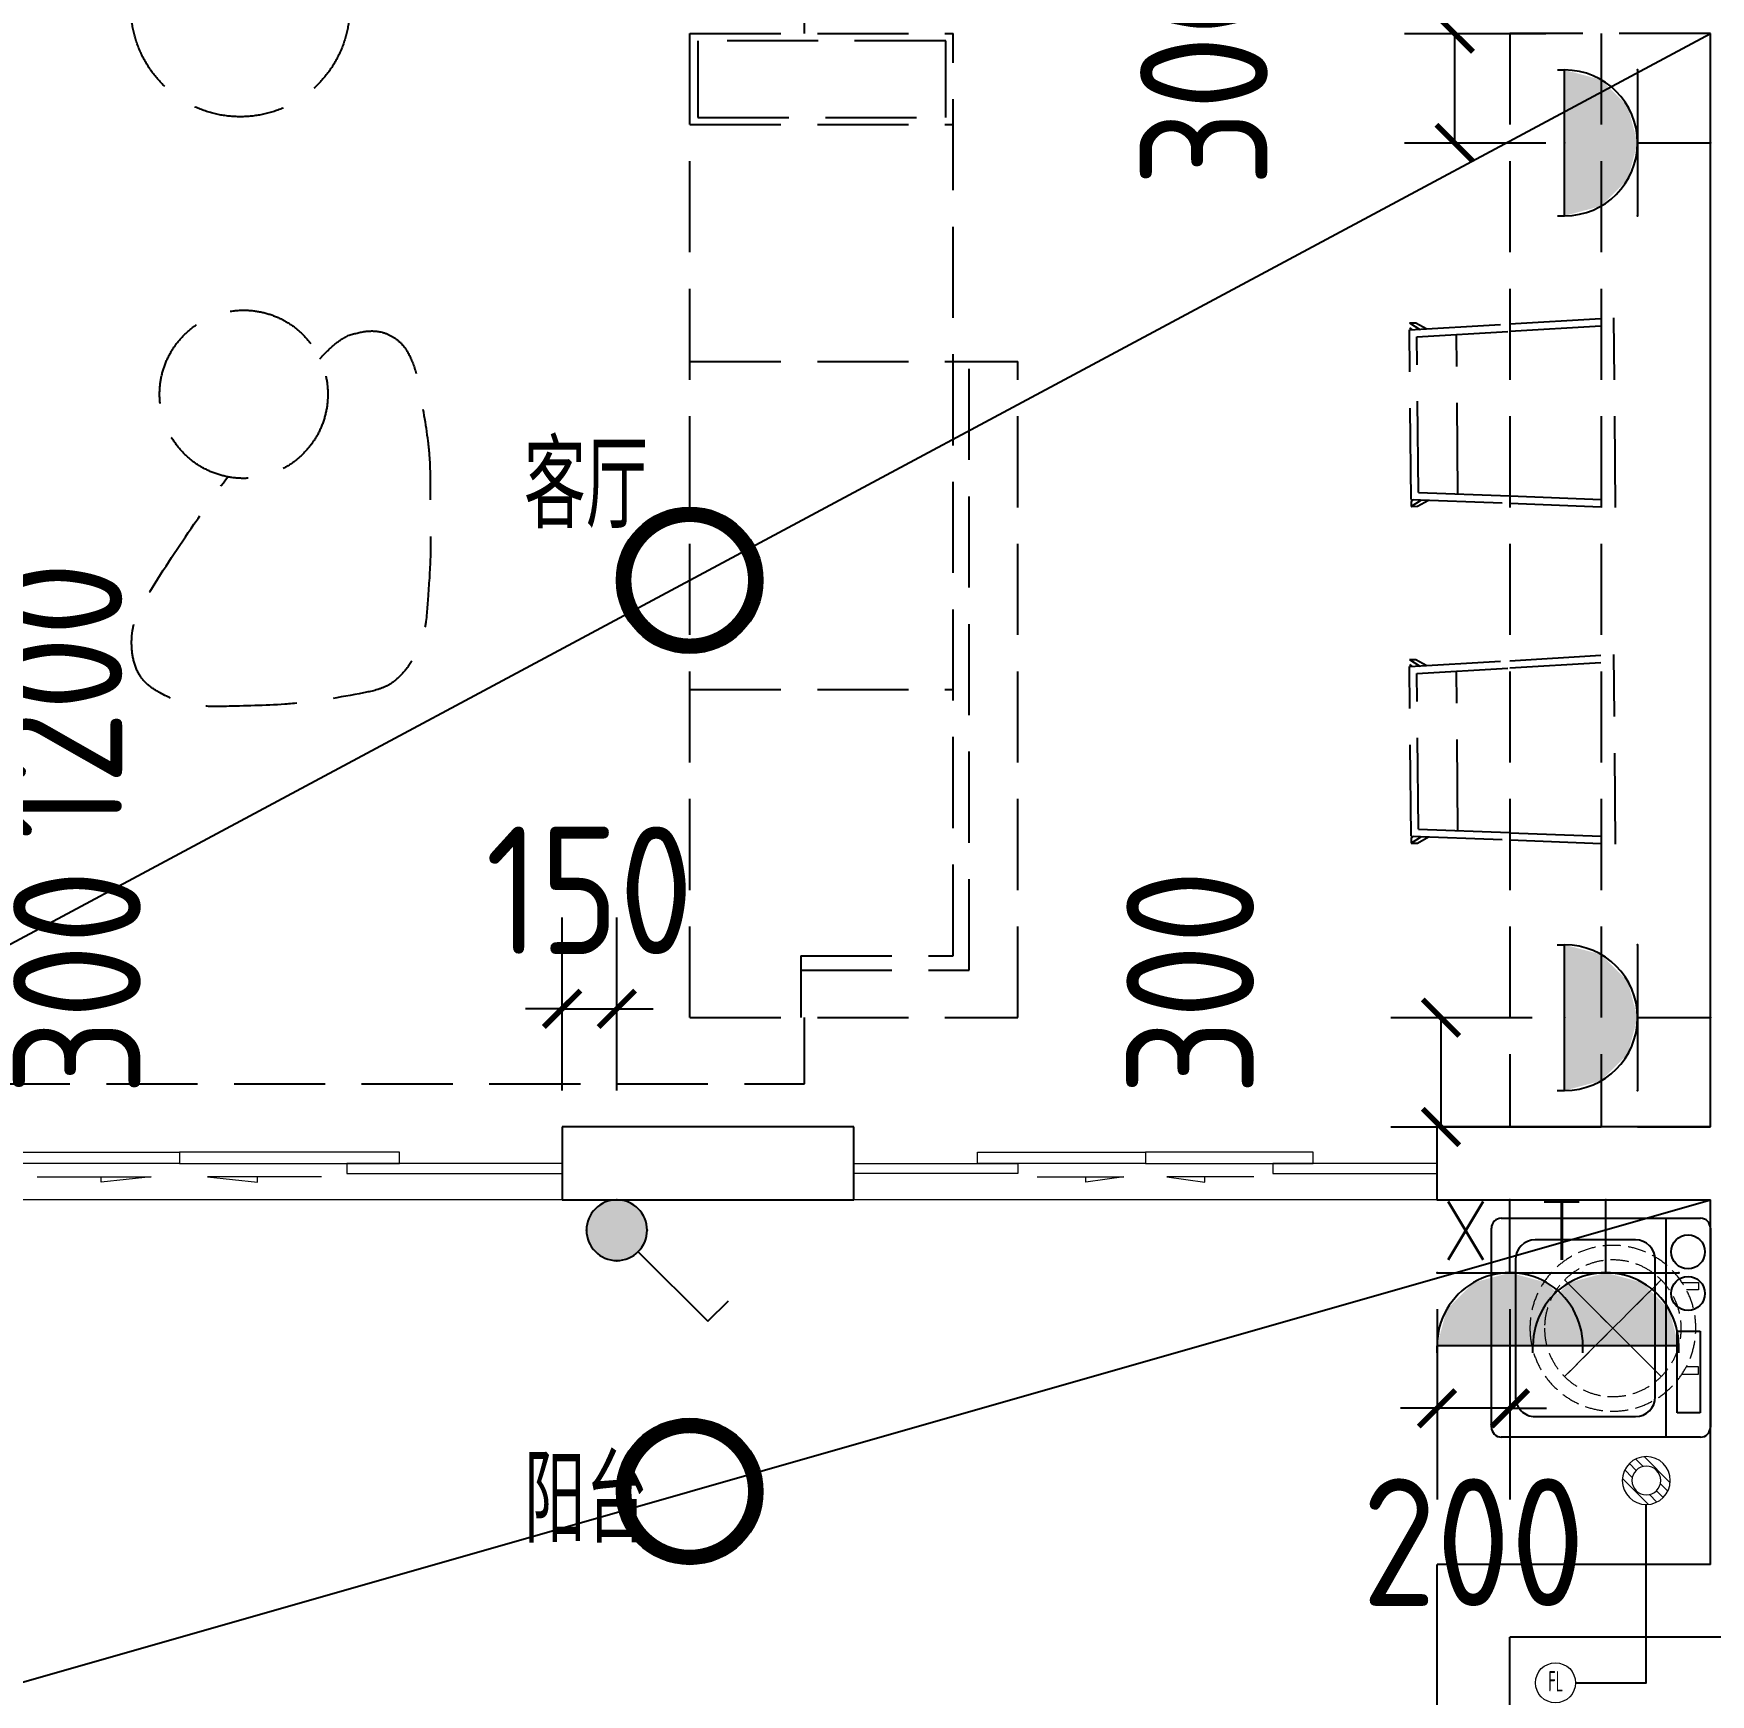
# Model space of a CAD drawing. Extents: x 3753737 to 4713801, y -857380 to 24339.
# Drawn here: x 4213713 to 4218313, y -708980 to -704423 of the extents above; entities that cross this region are included whole.
import ezdxf
from ezdxf.enums import TextEntityAlignment as Align

# ---------------------------------------------------------------- set-up
doc = ezdxf.new("R2010")
doc.units = 0
doc.header["$LTSCALE"] = 1000
doc.header["$MEASUREMENT"] = 0
doc.linetypes.add('$1$DASH', pattern=[0.35, 0.25, -0.1])
doc.linetypes.add('A户型$0$DASH', pattern=[0.35, 0.25, -0.1])
doc.layers.get('0').update_dxf_attribs({"linetype": 'CONTINUOUS'})
doc.layers.get('Defpoints').update_dxf_attribs({"linetype": 'CONTINUOUS'})
for name, color, linetype in [('!!电气', 1, 'CONTINUOUS'), ('5fur', 175, 'CONTINUOUS'), ('EQUIP-插座', 3, 'CONTINUOUS'), ('EQUIP-照明', 3, 'CONTINUOUS'), ('LVTRY', 252, 'CONTINUOUS'), ('TEL_TEXT', 7, 'CONTINUOUS'), ('VPIPE-凝结', 150, 'CONTINUOUS'), ('WALL', 252, 'CONTINUOUS')]:
    doc.layers.add(name, color=color, linetype=linetype)
for name, color, linetype, lineweight in [('EQUIP_地漏', 7, 'CONTINUOUS', 18), ('PUB_TEXT', 7, 'CONTINUOUS', 20), ('VPIPE-废水', 31, 'TG_F', 18), ('WINDOW', 146, 'CONTINUOUS', 20), ('平面-空调预留孔', 252, 'CONTINUOUS', 15), ('粉刷', 251, 'CONTINUOUS', 9)]:
    doc.layers.add(name, color=color, linetype=linetype, lineweight=lineweight)
doc.styles.add('_TEL_DIM', font='SIMPLEX', dxfattribs={"width": 0.8, "height": 3.5, "bigfont": 'HZTXT'})
doc.styles.get("Standard").update_dxf_attribs({"font": 'gbenor.shx', "bigfont": 'gbcbig.shx'})
doc.styles.add('TG_LINETYPE', font='SIMPLEX', dxfattribs={"width": 0.8, "height": 3, "bigfont": 'HZTXT'})
doc.linetypes.add('TG_F', pattern='A,2,-0.3,["F",TG_LINETYPE,S=0.1,R=0,X=-0.23,Y=-0.15],0', length=2.3)
doc.dimstyles.get("Standard").update_dxf_attribs({"dimscale": 100, "dimtxt": 3.5, "dimasz": 1, "dimexe": 2.5, "dimexo": 3, "dimgap": 1.5, "dimtad": 1, "dimdec": 0, "dimzin": 0, "dimdsep": 46, "dimtxsty": 'Standard', "dimblk": 'ARCHTICK', "dimcen": 0.09, "dimadec": 0, "dimazin": 0, "dimtfac": 1, "dimtdec": 0, "dimtix": 1, "dimtmove": 2, "dimatfit": 3, "dimfxl": 1, "dimtolj": 1, "dimtzin": 0, "dimarcsym": 0})

# ---------------------------------------------------------------- blocks, each defined once
blk = doc.blocks.new('RECTANG')
for p, q in [((1, 1), (0, 1)), ((0, 1), (0, 0)), ((1, 0), (1, 1)), ((0, 0), (1, 0))]:
    blk.add_line(p, q)
blk = doc.blocks.new('洗衣机')
at = {"layer": 'LVTRY'}
for p, q in [((3790993.7, 243444.5), (3790993.7, 242899.1)), ((3791567.4, 243472.1), (3791021, 243472.1)), ((3791116.5, 243472.1), (3791116.5, 242871.5)), ((3791594.6, 242899.1), (3791594.6, 243444.5)), ((3791199, 243412.7), (3791474.9, 243412.7)), ((3791145.1, 242982.5), (3791145.1, 243358)), ((3791528.8, 243358), (3791528.8, 242982.5)), ((3791474.9, 242927.8), (3791199, 242927.8)), ((3791021, 242871.5), (3791567.4, 242871.5))]:
    blk.add_line(p, q, dxfattribs=at)
at = {"layer": 'LVTRY', "extrusion": (0, 0, -1)}
for centre, major_axis, start_param, end_param in [((3791021, 243444.5), (0, 27.6), -1.570796, 0), ((3791567.4, 243444.5), (0, 27.6), 0, 1.570796), ((3791055.1, 243379.8), (0, 46.9), 3.141593, 9.424778), ((3791199, 243358), (0, 54.7), 4.712389, 6.283185), ((3791474.9, 243358), (0, 54.7), 0, 1.570796), ((3791055.1, 243265.7), (0, 46.9), 3.141593, 9.424778), ((3791199, 242982.5), (0, 54.7), 3.141593, 4.712389), ((3791474.9, 242982.5), (0, 54.7), 1.570796, 3.141593), ((3791021, 242899.1), (0, 27.6), 3.141593, 4.712389), ((3791567.4, 242899.1), (0, 27.6), 1.570796, 3.141593)]:
    blk.add_ellipse(centre, major_axis=major_axis, ratio=0.986385, start_param=start_param, end_param=end_param, dxfattribs=at)
at = {"layer": 'LVTRY', "xscale": 63.25620569481588, "yscale": 224.5369532744355, "zscale": 64.12934308941763, "rotation": 180}
blk.add_blockref('RECTANG', (3791085.2, 243162.4), dxfattribs=at)
blk = doc.blocks.new('$TwtSys$00000543')
at = {"color": 252}
for p, q in [((-93.6, -8.5), (8.5, 93.6)), ((12.5, 55), (41.7, 84.2)), ((39.9, 39.9), (66.5, 66.5)), ((-8.5, -93.6), (93.6, 8.5)), ((55, 12.5), (84.2, 41.7)), ((-84.2, -41.7), (-55, -12.5)), ((-66.5, -66.5), (-39.9, -39.9)), ((-41.7, -84.2), (-12.5, -55))]:
    blk.add_line(p, q, dxfattribs=at)
for radius in [94, 56.4]:
    blk.add_circle((0, 0), radius, dxfattribs=at)
blk = doc.blocks.new('dnfhfn')
at = {"color": 252, "linetype": '$1$DASH', "ltscale": 0.2}
for p, q in [((101.9, 462.7, 0), (121.9, 462.7, 0)), ((101.9, 417.2, 0), (101.9, 462.7, 0)), ((121.9, 462.7, 0), (121.9, 429, 0)), ((353.1, 462.7, 0), (333.1, 462.7, 0)), ((333.1, 462.7, 0), (333.1, 429, 0)), ((353.1, 417.2, 0), (353.1, 462.7, 0))]:
    blk.add_line(p, q, dxfattribs=at)
at = {"color": 252, "linetype": '$1$DASH', "ltscale": 0.2, "elevation": 0}
for points in [[(94.9, 360.1), (94.9, 360.1), (360.1, 94.9), (360.1, 94.9)], [(360.1, 360.1), (94.9, 94.9), (94.9, 94.9), (360.1, 360.1)]]:
    blk.add_lwpolyline(points, close=True, dxfattribs=at)
at = {"color": 252, "linetype": '$1$DASH', "ltscale": 0.2}
for radius in [227.5, 187.5]:
    blk.add_circle((227.5, 227.5, 0), radius, dxfattribs=at)
blk = doc.blocks.new('FGDGDGRDGRRD')
at = {"layer": '5fur', "color": 252, "linetype": 'A户型$0$DASH'}
for p, q in [((426049.7, 366458.3), (426049.7, 366694.8)), ((425734.9, 363758.3), (425734.9, 366458.3)), ((425734.9, 366458.3), (426457.1, 366458.3)), ((426437.1, 366438.3), (425757.1, 366438.3)), ((425757.1, 366438.3), (425757.1, 366228.3)), ((426437.1, 366228.3), (426437.1, 366438.3)), ((426457.1, 363928.3), (426457.1, 366458.3)), ((428534.8, 366458.3), (427984.8, 366458.3)), ((427984.8, 366458.3), (427984.8, 363458.3)), ((428234.8, 366458.3), (428234.8, 363458.3)), ((428534.8, 363458.3), (428534.8, 366458.3)), ((425734.9, 366208.3), (426457.1, 366208.3)), ((425757.1, 366228.3), (426437.1, 366228.3)), ((427709.2, 365664.3), (427726.5, 365664.5)), ((427709.2, 365664.3), (427737.5, 365646.7)), ((427709.4, 365645), (427984.8, 365661.4)), ((427726.5, 365664.5), (427756.5, 365647.8)), ((427984.8, 365661.4), (428269.5, 365678.2)), ((427984.8, 365641.3), (428269.7, 365658.2)), ((428274.6, 365158.1), (428269.5, 365678.2)), ((427709.3, 365650.7), (427716.2, 365645.4)), ((427713.9, 365180.3), (427709.4, 365645)), ((427729.6, 365626.2), (427984.8, 365641.3)), ((427733.7, 365199.5), (427729.6, 365626.2)), ((427842.2, 365195.2), (427837.9, 365632.6)), ((425734.9, 365558.3), (426634.9, 365558.3)), ((426501.6, 363888.3), (426501.6, 365558.3)), ((426634.9, 363758.3), (426634.9, 365558.3)), ((427733.7, 365199.5), (427984.8, 365189.6)), ((427713.9, 365180.3), (427984.8, 365169.6)), ((427714, 365174.6), (427720.8, 365180)), ((427714, 365174.6), (427714.1, 365161)), ((427714.1, 365161), (427742, 365179.2)), ((427714.1, 365161), (427731.4, 365161.2)), ((427731.4, 365161.2), (427761.1, 365178.4)), ((427984.8, 365189.6), (428274.4, 365178.1)), ((427984.8, 365169.6), (428274.6, 365158.1)), ((427709.2, 364740.6), (427726.5, 364740.7)), ((427709.2, 364740.6), (427737.5, 364722.9)), ((427709.4, 364721.3), (427984.8, 364737.6)), ((427726.5, 364740.7), (427756.5, 364724.1)), ((427984.8, 364737.6), (428269.5, 364754.5)), ((427984.8, 364717.6), (428269.7, 364734.4)), ((428274.6, 364234.3), (428269.5, 364754.5)), ((427709.3, 364727), (427716.2, 364721.7)), ((427713.9, 364256.6), (427709.4, 364721.3)), ((427729.6, 364702.4), (427984.8, 364717.6)), ((427733.7, 364275.8), (427729.6, 364702.4)), ((427842.2, 364271.5), (427837.9, 364708.9)), ((425734.9, 364658.3), (426457.1, 364658.3)), ((427733.7, 364275.8), (427984.8, 364265.8)), ((427713.9, 364256.6), (427984.8, 364245.8)), ((427714, 364250.9), (427720.8, 364256.3)), ((427714, 364250.9), (427714.1, 364237.3)), ((427714.1, 364237.3), (427742, 364255.4)), ((427714.1, 364237.3), (427731.4, 364237.4)), ((427731.4, 364237.4), (427761.1, 364254.7)), ((427984.8, 364265.8), (428274.4, 364254.4)), ((427984.8, 364245.8), (428274.6, 364234.3)), ((426039.6, 363928.3), (426457.1, 363928.3)), ((426039.6, 363928.3), (426039.6, 363758.3)), ((426039.6, 363888.3), (426501.6, 363888.3)), ((425734.9, 363758.3), (426634.9, 363758.3)), ((426049.7, 363577.1), (426049.7, 363758.3)), ((423434.8, 363577.1), (426049.7, 363577.1)), ((427984.8, 363458.3), (428534.8, 363458.3))]:
    blk.add_line(p, q, dxfattribs=at)
for centre, radius in [((424502, 366530.1), 300), ((424511.4, 365468.5), 230.7)]:
    blk.add_circle(centre, radius, dxfattribs=at)
for points, knots in [([(424797.2, 365629.4), (424813.8, 365634.4), (424845.2, 365644), (424899.6, 365641.2), (424947.9, 365610.6), (424986.4, 365538.2), (425001.6, 365431), (425025, 365302), (425021.4, 365163.1), (425026.4, 365033.5), (425016.7, 364916), (425010.6, 364812.7), (424973, 364725.6), (424910.4, 364663.5), (424795.2, 364640.3), (424655.8, 364616.2), (424495.3, 364613.3), (424373.4, 364609.7), (424289.6, 364642.4), (424219.5, 364687.5), (424200.6, 364767.1), (424207.9, 364851.1), (424274.9, 364963.1), (424362.5, 365095.1), (424435.6, 365199.3), (424467.5, 365242.1)], [6220.354956, 6220.354956, 6220.354956, 6220.354956, 6328.248444, 6424.175246, 6551.938256, 6664.444537, 6925.611536, 7222.839725, 7482.686159, 7791.452209, 8032.235501, 8220.613415, 8433.331676, 8613.33223, 8743.051056, 9155.054309, 9500.513737, 9749.309695, 9902.88319, 10060.117754, 10246.160301, 10376.205536, 10582.082087, 11043.082338, 11376.115328, 11376.115328, 11376.115328, 11376.115328]), ([(424720.4, 365566.2), (424729, 365575.6), (424748.1, 365595), (424773.7, 365616.7), (424791.9, 365626.5), (424797.2, 365629.4)], [6012.273466, 6012.273466, 6012.273466, 6012.273466, 6091.3752, 6182.540427, 6220.354956, 6220.354956, 6220.354956, 6220.354956])]:
    blk.add_open_spline(points, degree=3, knots=knots, dxfattribs=at)
blk = doc.blocks.new('$DorLib2D$00000138')
at = {"color": 0, "linetype": 'Continuous'}
for p, q in [((-0.2875, 0), (-0.2875, 0.1538)), ((-0.2875, 0.1538), (0, 0.1538)), ((0, 0.1538), (0, 0)), ((0.2875, 0.1538), (0, 0.1538)), ((0.2875, 0), (0.2875, 0.1538)), ((-0.5, -0.1399), (-0.5, 0)), ((-0.5, 0), (-0.2188, 0)), ((0, 0), (-0.2875, 0)), ((-0.2188, 0), (-0.2188, -0.1399)), ((0, 0), (0.2875, 0)), ((0.2188, 0), (0.2188, -0.1399)), ((0.5, 0), (0.2188, 0)), ((0.5, 0), (0.5, -0.1946)), ((0.5, -0.1399), (0.5, 0)), ((-0.2188, -0.1399), (-0.5, -0.1399)), ((0.2188, -0.1399), (0.5, -0.1399)), ((-0.1857, -0.186), (-0.037, -0.186)), ((-0.037, -0.186), (-0.1019, -0.2583)), ((-0.1019, -0.2583), (-0.1019, -0.186)), ((0.1857, -0.186), (0.037, -0.186)), ((0.037, -0.186), (0.1019, -0.2583)), ((0.1019, -0.2583), (0.1019, -0.186))]:
    blk.add_line(p, q, dxfattribs=at)
blk = doc.blocks.new('A$C1C403CBE')
at = {"layer": 'VPIPE-凝结', "color": 252, "ltscale": 0.1}
blk.add_lwpolyline([(8830, 375), (9024.1, 375), (9024.1, 864.2)], dxfattribs=at)
at = {"layer": 'VPIPE-废水', "color": 252}
blk.add_circle((8775, 375), 55, dxfattribs=at)
at = {"layer": 'WALL', "color": 252}
for p, q in [((9200, 1900), (9200, 4900)), ((6849.9, 1900), (6050, 1900)), ((6050, 1900), (6050, 1700)), ((6849.9, 1700), (6849.9, 1900)), ((9200, 1900), (8449.9, 1900)), ((8449.9, 1900), (8449.9, 1700)), ((6050, 1700), (6849.9, 1700)), ((8449.9, 1700), (9200, 1700)), ((9200, 700), (9200, 1700)), ((9200, 700), (8450, 700)), ((8450, 100), (8450, 700)), ((9300, 500), (8650, 500)), ((8650, 0), (8650, 500))]:
    blk.add_line(p, q, dxfattribs=at)
at = {"layer": 'WINDOW', "color": 252}
for p, q in [((6050, 1700), (3950, 1700)), ((8449.9, 1700), (6849.9, 1700))]:
    blk.add_line(p, q, dxfattribs=at)
blk.add_blockref('FGDGDGRDGRRD', (-419334.8, -361558.3))
at = {"layer": 'EQUIP_地漏', "color": 252, "xscale": -0.7000000000000001, "yscale": 0.7000000000000001, "zscale": 0.7}
blk.add_blockref('$TwtSys$00000543', (9024.1, 930), dxfattribs=at)
at = {"layer": 'WINDOW', "color": 252, "yscale": -200, "rotation": 179.9999999989443}
for p, xscale, zscale in [((5000, 1800), 2100, 2100), ((7649.9, 1800), 1600, 1600)]:
    blk.add_blockref('$DorLib2D$00000138', p, dxfattribs=dict(at, xscale=xscale, zscale=zscale))
at = {"layer": '平面-空调预留孔', "color": 252, "xscale": -1, "rotation": 270}
blk.add_blockref('dnfhfn', (8704.9, 1120.3, 0), dxfattribs=at)
at = {"layer": '粉刷', "color": 252, "xscale": -1}
blk.add_blockref('洗衣机', (3800193.7, -241822.4), dxfattribs=at)
at = {"layer": 'PUB_TEXT', "color": 252}
for s, p in [('客厅', (5945, 3542.5)), ('阳台', (5945, 759.3))]:
    blk.add_text(s, height=236.31, dxfattribs=at).set_placement(p)
at = {"layer": 'PUB_TEXT', "color": 252, "width": 0.6}
blk.add_text('FL', height=56, dxfattribs=at).set_placement((8755.2, 351.2))
blk = doc.blocks.new('$equip$00001150')
at = {"const_width": 0.1}
blk.add_lwpolyline([(-0.45, 0, 1), (0.45, 0, 1)], format="xyb", close=True, dxfattribs=at)
blk.add_circle((0, 0), 0.5)
at = {"flags": 9}
blk.add_attdef('A', (0, 0), '', height=0.00002, dxfattribs=at)
blk = doc.blocks.new('_ArchTick')
at = {"color": 0, "linetype": 'ByBlock', "const_width": 0.15}
blk.add_lwpolyline([(-0.5, -0.5), (0.5, 0.5)], dxfattribs=at)
blk = doc.blocks.new('*D200')
at = {"layer": '!!电气', "color": 0, "lineweight": -2, "transparency": 16777216}
for p, q in [((4213218.5, -707122.9), (4213606.5, -707122.9)), ((4213356.5, -707422.9), (4213356.5, -707122.9)), ((4213218.5, -707422.9), (4213606.5, -707422.9))]:
    blk.add_line(p, q, dxfattribs=at)
at = {"layer": 'Defpoints', "color": 0, "transparency": 16777216}
for p in [(4212918.5, -707122.9), (4213356.5, -707122.9), (4212918.5, -707422.9)]:
    blk.add_point(p, dxfattribs=at)
at = {"layer": '!!电气', "color": 0, "lineweight": -2, "transparency": 16777216, "xscale": 100, "yscale": 100, "zscale": 100}
for p, rotation in [((4213356.5, -707122.9), 90), ((4213356.5, -707422.9), 270)]:
    blk.add_blockref('_ArchTick', p, dxfattribs=dict(at, rotation=rotation))
at = {"layer": '!!电气', "color": 0, "transparency": 16777216, "insert": (4213832.5, -707026.4), "char_height": 350, "attachment_point": 5, "rotation": 90}
blk.add_mtext('\\A1;300', dxfattribs=at)
blk = doc.blocks.new('*D201')
at = {"layer": '!!电气', "color": 0, "lineweight": -2, "transparency": 16777216}
for p, q in [((4213210.1, -705923), (4213606.5, -705923)), ((4213356.5, -707122.9), (4213356.5, -705923)), ((4213210.1, -707122.9), (4213606.5, -707122.9))]:
    blk.add_line(p, q, dxfattribs=at)
at = {"layer": 'Defpoints', "color": 0, "transparency": 16777216}
for p in [(4212910.1, -705923), (4213356.5, -705923), (4212910.1, -707122.9)]:
    blk.add_point(p, dxfattribs=at)
at = {"layer": '!!电气', "color": 0, "lineweight": -2, "transparency": 16777216, "xscale": 100, "yscale": 100, "zscale": 100}
for p, rotation in [((4213356.5, -705923), 90), ((4213356.5, -707122.9), 270)]:
    blk.add_blockref('_ArchTick', p, dxfattribs=dict(at, rotation=rotation))
at = {"layer": '!!电气', "color": 0, "transparency": 16777216, "insert": (4213781.7, -706252.9), "char_height": 350, "attachment_point": 5, "rotation": 90}
blk.add_mtext('\\A1;1200', dxfattribs=at)
blk = doc.blocks.new('*D202')
at = {"layer": '!!电气', "color": 0, "lineweight": -2, "transparency": 16777216}
for p, q in [((4217436.4, -707122.9), (4217824.3, -707122.9)), ((4217574.3, -707422.9), (4217574.3, -707122.9)), ((4217436.4, -707422.9), (4217824.3, -707422.9))]:
    blk.add_line(p, q, dxfattribs=at)
at = {"layer": 'Defpoints', "color": 0, "transparency": 16777216}
for p in [(4217136.4, -707122.9), (4217574.3, -707122.9), (4217136.4, -707422.9)]:
    blk.add_point(p, dxfattribs=at)
at = {"layer": '!!电气', "color": 0, "lineweight": -2, "transparency": 16777216, "xscale": 100, "yscale": 100, "zscale": 100}
for p, rotation in [((4217574.3, -707122.9), 90), ((4217574.3, -707422.9), 270)]:
    blk.add_blockref('_ArchTick', p, dxfattribs=dict(at, rotation=rotation))
at = {"layer": '!!电气', "color": 0, "transparency": 16777216, "insert": (4216886.3, -707026.4), "char_height": 350, "attachment_point": 5, "rotation": 90}
blk.add_mtext('\\A1;300', dxfattribs=at)
blk = doc.blocks.new('$equip$00001237')
for p, q in [((-0.5, 1.05), (-0.5, 1)), ((0.5, 1.05), (0.5, 1)), ((-0.5, 1), (0.5, 1)), ((0.5, 0.5), (-0.5, 0.5)), ((0, 0.5), (0, 0))]:
    blk.add_line(p, q)
blk.add_arc((0, 1), 0.5, 180, 0)
for p in [(0, 1), (-0.5, 0.5), (0.5, 0.5), (0, 0)]:
    blk.add_point(p)
for points in [[(0.433, 0.75), (-0.433, 0.75), (0.5, 1), (-0.5, 1)], [(0.25, 0.567), (-0.25, 0.567), (0.433, 0.75), (-0.433, 0.75)], [(0, 0.5), (0, 0.5), (0.25, 0.567), (-0.25, 0.567)]]:
    blk.add_solid(points)
at = {"flags": 9}
blk.add_attdef('A', (0, 0), '', height=0.00002, dxfattribs=at)
blk = doc.blocks.new('*D203')
at = {"layer": '!!电气', "color": 0, "lineweight": -2, "transparency": 16777216}
for p, q in [((4217473.9, -704422.9), (4217861.8, -704422.9)), ((4217611.8, -704722.9), (4217611.8, -704422.9)), ((4217473.9, -704722.9), (4217861.8, -704722.9))]:
    blk.add_line(p, q, dxfattribs=at)
at = {"layer": 'Defpoints', "color": 0, "transparency": 16777216}
for p in [(4217173.9, -704422.9), (4217611.8, -704422.9), (4217173.9, -704722.9)]:
    blk.add_point(p, dxfattribs=at)
at = {"layer": '!!电气', "color": 0, "lineweight": -2, "transparency": 16777216, "xscale": 100, "yscale": 100, "zscale": 100}
for p, rotation in [((4217611.8, -704422.9), 90), ((4217611.8, -704722.9), 270)]:
    blk.add_blockref('_ArchTick', p, dxfattribs=dict(at, rotation=rotation))
at = {"layer": '!!电气', "color": 0, "transparency": 16777216, "insert": (4216923.9, -704533.4), "char_height": 350, "attachment_point": 5, "rotation": 90}
blk.add_mtext('\\A1;300', dxfattribs=at)
blk = doc.blocks.new('*D216')
at = {"layer": '!!电气', "color": 0, "lineweight": -2, "transparency": 16777216}
for p, q in [((4215163.4, -707322.9), (4215163.4, -706848.5)), ((4215313.4, -707322.9), (4215313.4, -706848.5)), ((4215163.4, -707098.5), (4215063.4, -707098.5)), ((4215163.4, -707098.5), (4215313.4, -707098.5)), ((4215313.4, -707098.5), (4215413.4, -707098.5))]:
    blk.add_line(p, q, dxfattribs=at)
at = {"layer": 'Defpoints', "color": 0, "transparency": 16777216}
for p in [(4215313.4, -707098.5), (4215163.4, -707622.9), (4215313.4, -707622.9)]:
    blk.add_point(p, dxfattribs=at)
at = {"layer": '!!电气', "color": 0, "lineweight": -2, "transparency": 16777216, "xscale": 100, "yscale": 100, "zscale": 100}
blk.add_blockref('_ArchTick', (4215163.4, -707098.5), dxfattribs=at)
at = {"layer": '!!电气', "color": 0, "lineweight": -2, "transparency": 16777216, "xscale": 100, "yscale": 100, "zscale": 100, "rotation": 180}
blk.add_blockref('_ArchTick', (4215313.4, -707098.5), dxfattribs=at)
at = {"layer": '!!电气', "color": 0, "transparency": 16777216, "insert": (4215238.4, -706773.5), "char_height": 350, "attachment_point": 5}
blk.add_mtext('\\A1;150', dxfattribs=at)
blk = doc.blocks.new('$equip$00001962')
for p, q in [((0.147, 0.356), (0.625, 0.833)), ((0.625, 0.833), (0.766, 0.692))]:
    blk.add_line(p, q)
blk.add_circle((0, 0.208), 0.208)
for p in [(0, 0.417), (-0.208, 0.208), (0.208, 0.208), (0, 0)]:
    blk.add_point(p)
for points in [[(-0.104, 0.389), (0.104, 0.389), (-0.18, 0.313), (0.18, 0.313)], [(0, 0.417), (0, 0.417), (-0.104, 0.389), (0.104, 0.389)], [(-0.18, 0.313), (0.18, 0.313), (-0.208, 0.208), (0.208, 0.208)], [(-0.18, 0.104), (0.18, 0.104), (-0.208, 0.208), (0.208, 0.208)], [(-0.104, 0.028), (0.104, 0.028), (-0.18, 0.104), (0.18, 0.104)], [(0, 0), (0, 0), (-0.104, 0.028), (0.104, 0.028)]]:
    blk.add_solid(points)
at = {"layer": 'TEL_TEXT', "style": '_TEL_DIM', "flags": 1}
blk.add_attdef('A', text='', height=0.00002, dxfattribs=at).set_placement((0, 0), align=Align.MIDDLE_CENTER)
blk = doc.blocks.new('$equip$00001764')
for p, q in [((-0.5, 1.05), (-0.5, 1)), ((0.5, 1.05), (0.5, 1)), ((-0.5, 1), (0.5, 1)), ((0.5, 0.5), (-0.5, 0.5)), ((0, 0.5), (0, 0))]:
    blk.add_line(p, q)
blk.add_arc((0, 1), 0.5, 180, 0)
for p in [(-0.5, 0.5), (0.5, 0.5), (0, 0)]:
    blk.add_point(p)
for points in [[(0.433, 0.75), (-0.433, 0.75), (0.5, 1), (-0.5, 1)], [(0.25, 0.567), (-0.25, 0.567), (0.433, 0.75), (-0.433, 0.75)], [(0, 0.5), (0, 0.5), (0.25, 0.567), (-0.25, 0.567)]]:
    blk.add_solid(points)
at = {"color": 7, "style": '_TEL_DIM'}
blk.add_attdef('$TEXT$', text='', height=0.4, dxfattribs=at).set_placement((0.303, 0.211), align=Align.MIDDLE_CENTER)
at = {"color": 7, "style": '_TEL_DIM', "flags": 1}
blk.add_attdef('A', text='', height=0.00002, dxfattribs=at).set_placement((0, 0), align=Align.MIDDLE_CENTER)
blk = doc.blocks.new('*D223')
at = {"layer": '!!电气', "color": 0, "lineweight": -2, "transparency": 16777216}
for p, q in [((4217563.4, -707922.9), (4217563.4, -708444.8)), ((4217763.4, -707922.9), (4217763.4, -708444.8)), ((4217563.4, -708194.8), (4217463.4, -708194.8)), ((4217763.4, -708194.8), (4217563.4, -708194.8)), ((4217763.4, -708194.8), (4217863.4, -708194.8))]:
    blk.add_line(p, q, dxfattribs=at)
at = {"layer": 'Defpoints', "color": 0, "transparency": 16777216}
for p in [(4217563.4, -707622.9), (4217763.4, -707622.9), (4217563.4, -708194.8)]:
    blk.add_point(p, dxfattribs=at)
at = {"layer": '!!电气', "color": 0, "lineweight": -2, "transparency": 16777216, "xscale": 100, "yscale": 100, "zscale": 100}
blk.add_blockref('_ArchTick', (4217563.4, -708194.8), dxfattribs=at)
at = {"layer": '!!电气', "color": 0, "lineweight": -2, "transparency": 16777216, "xscale": 100, "yscale": 100, "zscale": 100, "rotation": 180}
blk.add_blockref('_ArchTick', (4217763.4, -708194.8), dxfattribs=at)
at = {"layer": '!!电气', "color": 0, "transparency": 16777216, "insert": (4217663.4, -708562.1), "char_height": 350, "attachment_point": 5}
blk.add_mtext('\\A1;200', dxfattribs=at)

msp = doc.modelspace()

# ---------------------------------------------------------------- linework, layer by layer
at = {"layer": '!!电气'}
for points in [[(4212713.4, -707422.9), (4218313.4, -704422.9)], [(4212713.4, -709222.9), (4218313.4, -707622.9)]]:
    msp.add_lwpolyline(points, dxfattribs=at)

# ---------------------------------------------------------------- block references
msp.add_blockref('A$C1C403CBE', (4209113.4, -709322.9), dxfattribs=at)
at = {"layer": 'EQUIP-插座', "color": 2, "xscale": 400, "yscale": 400, "zscale": 400, "rotation": 90}
for p in [(4218313.5, -704722.9), (4218313.4, -707122.9)]:
    msp.add_blockref('$equip$00001237', p, dxfattribs=at)
at = {"layer": 'EQUIP-插座'}
ref = msp.add_blockref('$equip$00001764', (4217763.4, -707622.9), dxfattribs=dict(at, xscale=400, yscale=400, zscale=400, rotation=179.9999999989256))
ref.add_attrib('$TEXT$', 'X', dxfattribs={"layer": '0', "color": 7, "height": 160, "style": '_TEL_DIM'}).set_placement((4217642.1, -707707.3), align=Align.MIDDLE_CENTER)
ref = msp.add_blockref('$equip$00001764', (4218026.5, -707622.9), dxfattribs=dict(at, xscale=400, yscale=400, zscale=400, rotation=179.9999999989256))
ref.add_attrib('$TEXT$', 'T', dxfattribs={"layer": '0', "color": 7, "height": 160, "style": '_TEL_DIM'}).set_placement((4217905.3, -707707.3), align=Align.MIDDLE_CENTER)
at = {"layer": 'EQUIP-照明', "color": 2, "xscale": 400, "yscale": 400, "zscale": 400}
for p in [(4215513.4, -705922.9), (4215513.4, -708422.9)]:
    msp.add_blockref('$equip$00001150', p, dxfattribs=at)
at = {"layer": 'EQUIP-照明', "color": 1, "xscale": -400, "yscale": 400, "zscale": 400, "rotation": 180}
msp.add_blockref('$equip$00001962', (4215313.4, -707622.9), dxfattribs=at)

# ---------------------------------------------------------------- dimensions: what is measured, and where the dimension line sits
at = {"layer": '!!电气', "color": 1}
for base, p1, p2, picture, middle in [((4217611.8, -704422.9), (4217173.9, -704722.9), (4217173.9, -704422.9), '*D203', (4216923.9, -704533.4)), ((4213356.5, -707122.9), (4212918.5, -707422.9), (4212918.5, -707122.9), '*D200', (4213832.5, -707026.4)), ((4217574.3, -707122.9), (4217136.4, -707422.9), (4217136.4, -707122.9), '*D202', (4216886.3, -707026.4))]:
    dim = msp.add_linear_dim(base=base, p1=p1, p2=p2, angle=90, dimstyle='Standard', override={"dimzin": 8}, dxfattribs=at)
    dim.commit()
    dim.dimension.update_dxf_attribs({"geometry": picture, "text_midpoint": middle, "dimtype": 128})
at = {"layer": '!!电气'}
dim = msp.add_linear_dim(base=(4213356.5, -705923), p1=(4212910.1, -707122.9), p2=(4212910.1, -705923), angle=90, dimstyle='Standard', override={"dimzin": 8}, dxfattribs=at)
dim.commit()
dim.dimension.update_dxf_attribs({"geometry": '*D201', "text_midpoint": (4213781.7, -706252.9), "dimtype": 128})
dim = msp.add_linear_dim(base=(4215313.4, -707098.5), p1=(4215163.4, -707622.9), p2=(4215313.4, -707622.9), dimstyle='Standard', override={"dimzin": 8}, dxfattribs=at)
dim.commit()
dim.dimension.update_dxf_attribs({"geometry": '*D216', "text_midpoint": (4215238.4, -706773.5)})
dim = msp.add_linear_dim(base=(4217563.4, -708194.8), p1=(4217763.4, -707622.9), p2=(4217563.4, -707622.9), dimstyle='Standard', override={"dimzin": 8}, dxfattribs=at)
dim.commit()
dim.dimension.update_dxf_attribs({"geometry": '*D223', "text_midpoint": (4217663.4, -708562.1), "dimtype": 128})

doc.saveas('drawing.dxf')
